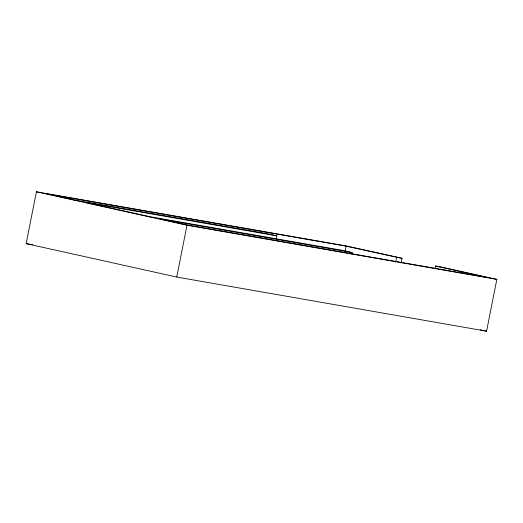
<?xml version="1.0" encoding="UTF-8"?>
<svg xmlns="http://www.w3.org/2000/svg" width="523" height="523" viewBox="0 0 523 523"><rect width="100%" height="100%" fill="white"/><g stroke="black" fill="none" stroke-linecap="round" stroke-linejoin="round"><path stroke-width="0.78" d="M435.103 268.377L435.567 266.03L441.052 266.985L496.85 279.374L486.586 331.203L176.741 277.053L26.15 243.626L36.414 191.797L346.259 245.947L402.056 258.336L401.128 263.023M176.741 277.053L187.005 225.217L36.414 191.797M276.236 239.011L276.863 235.847L266.109 233.461L74.168 199.917L47.273 193.948L346.154 246.183L402.056 258.336M345.213 250.929L346.154 246.183M351.848 254.139L352.162 252.563L341.401 250.171L149.46 216.627L84.922 202.303L276.863 235.847M395.643 262.069L396.571 257.375M352.162 252.563L160.221 219.013L187.11 224.982L485.985 277.216L435.567 266.03M187.005 225.217L496.85 279.374M26.15 243.626L32.589 244.751M480.212 329.791L486.586 331.203"/></g></svg>
